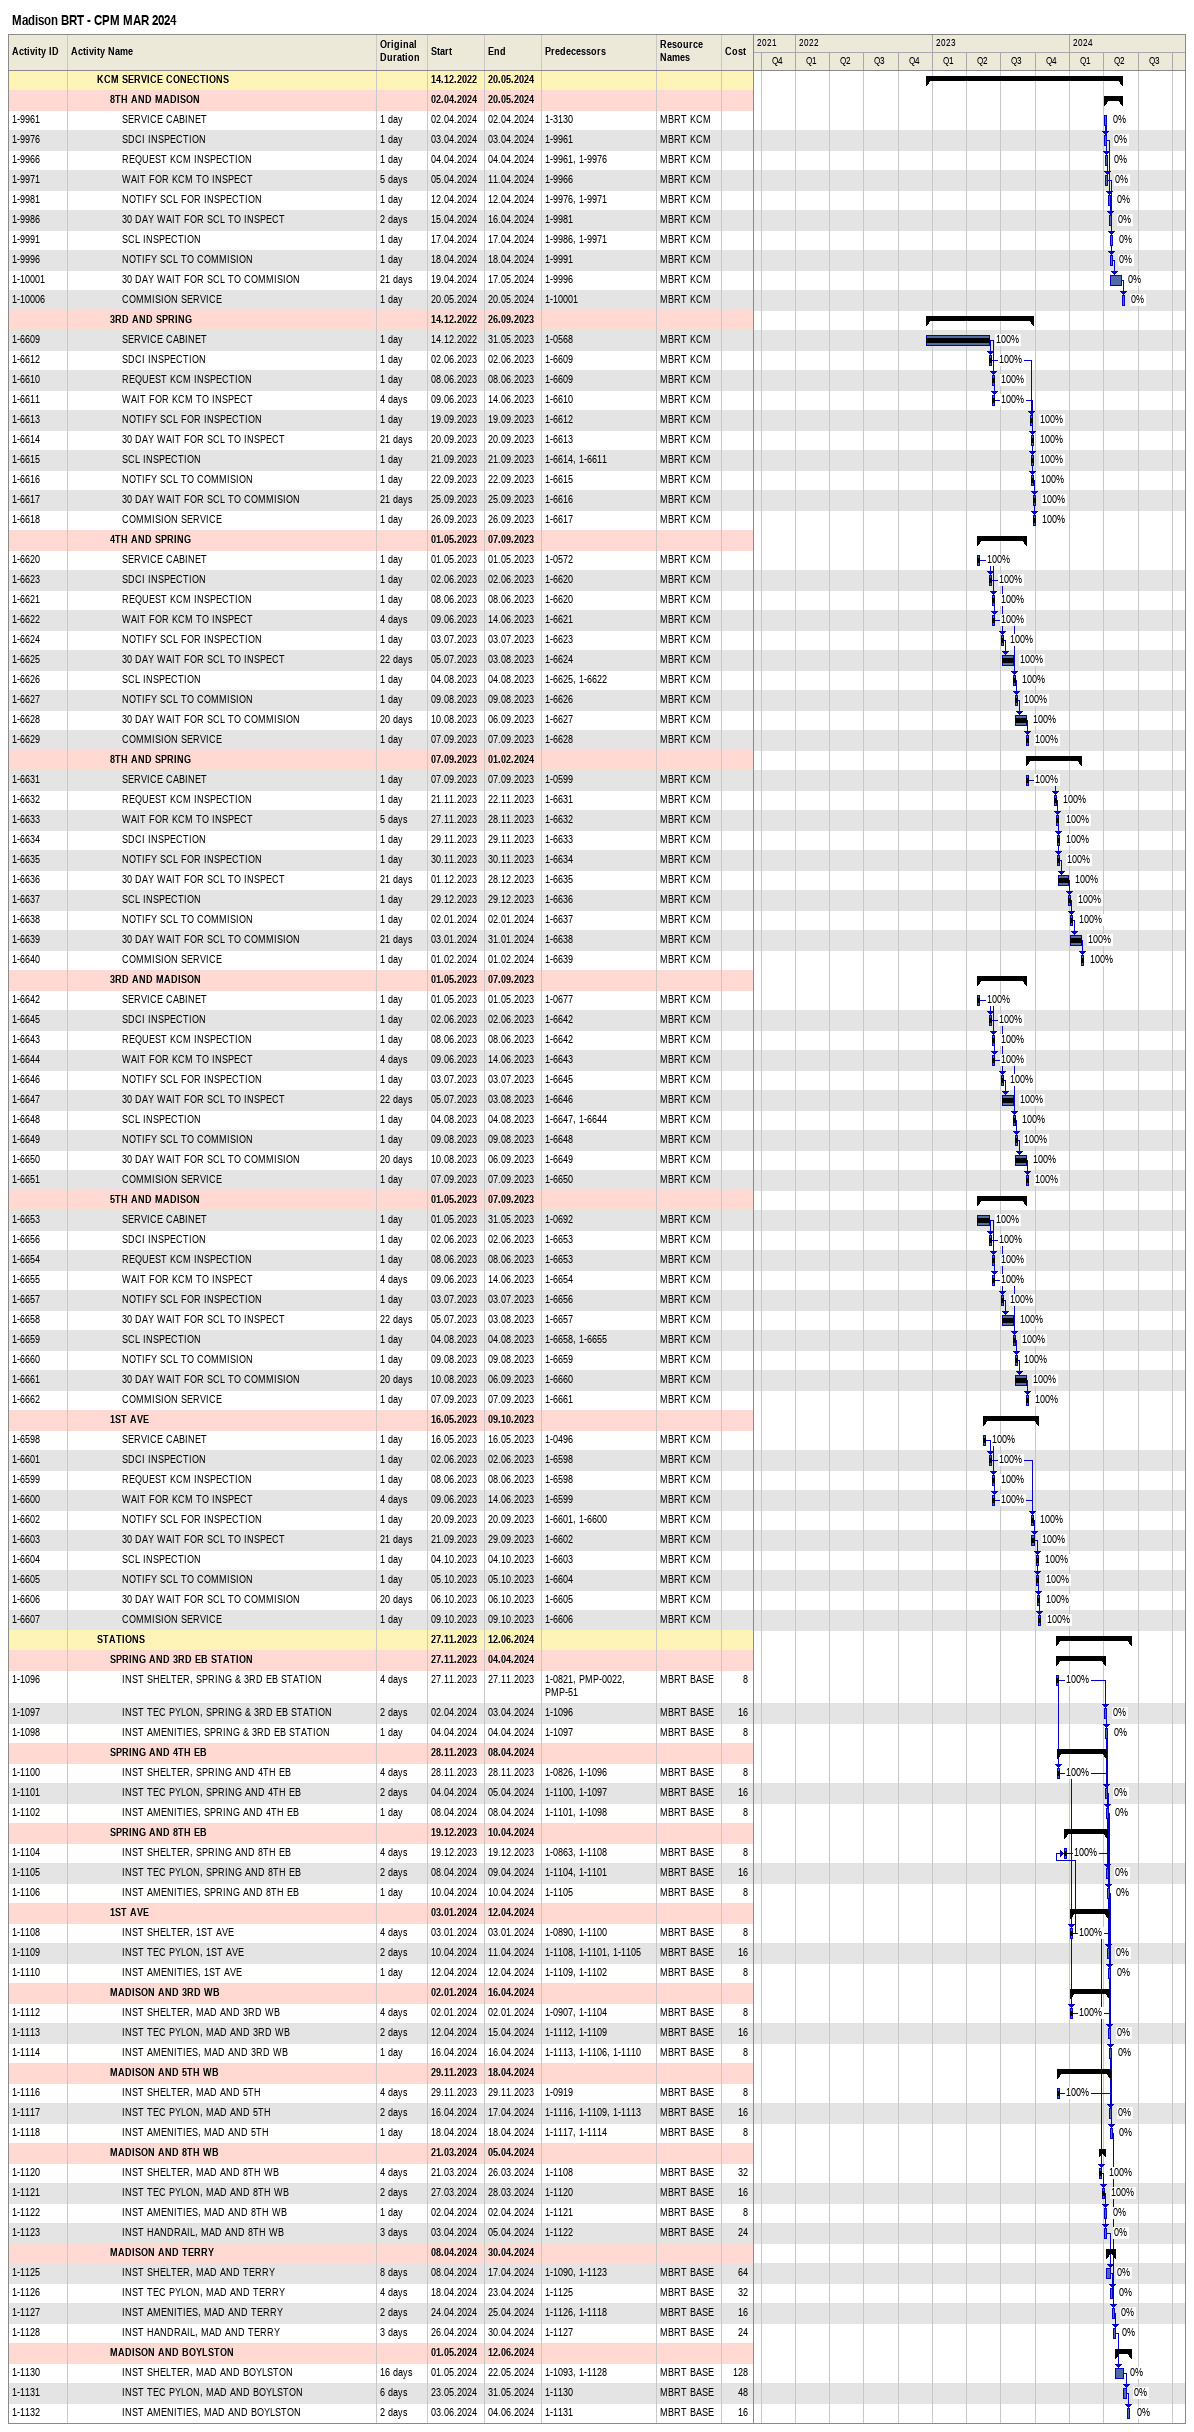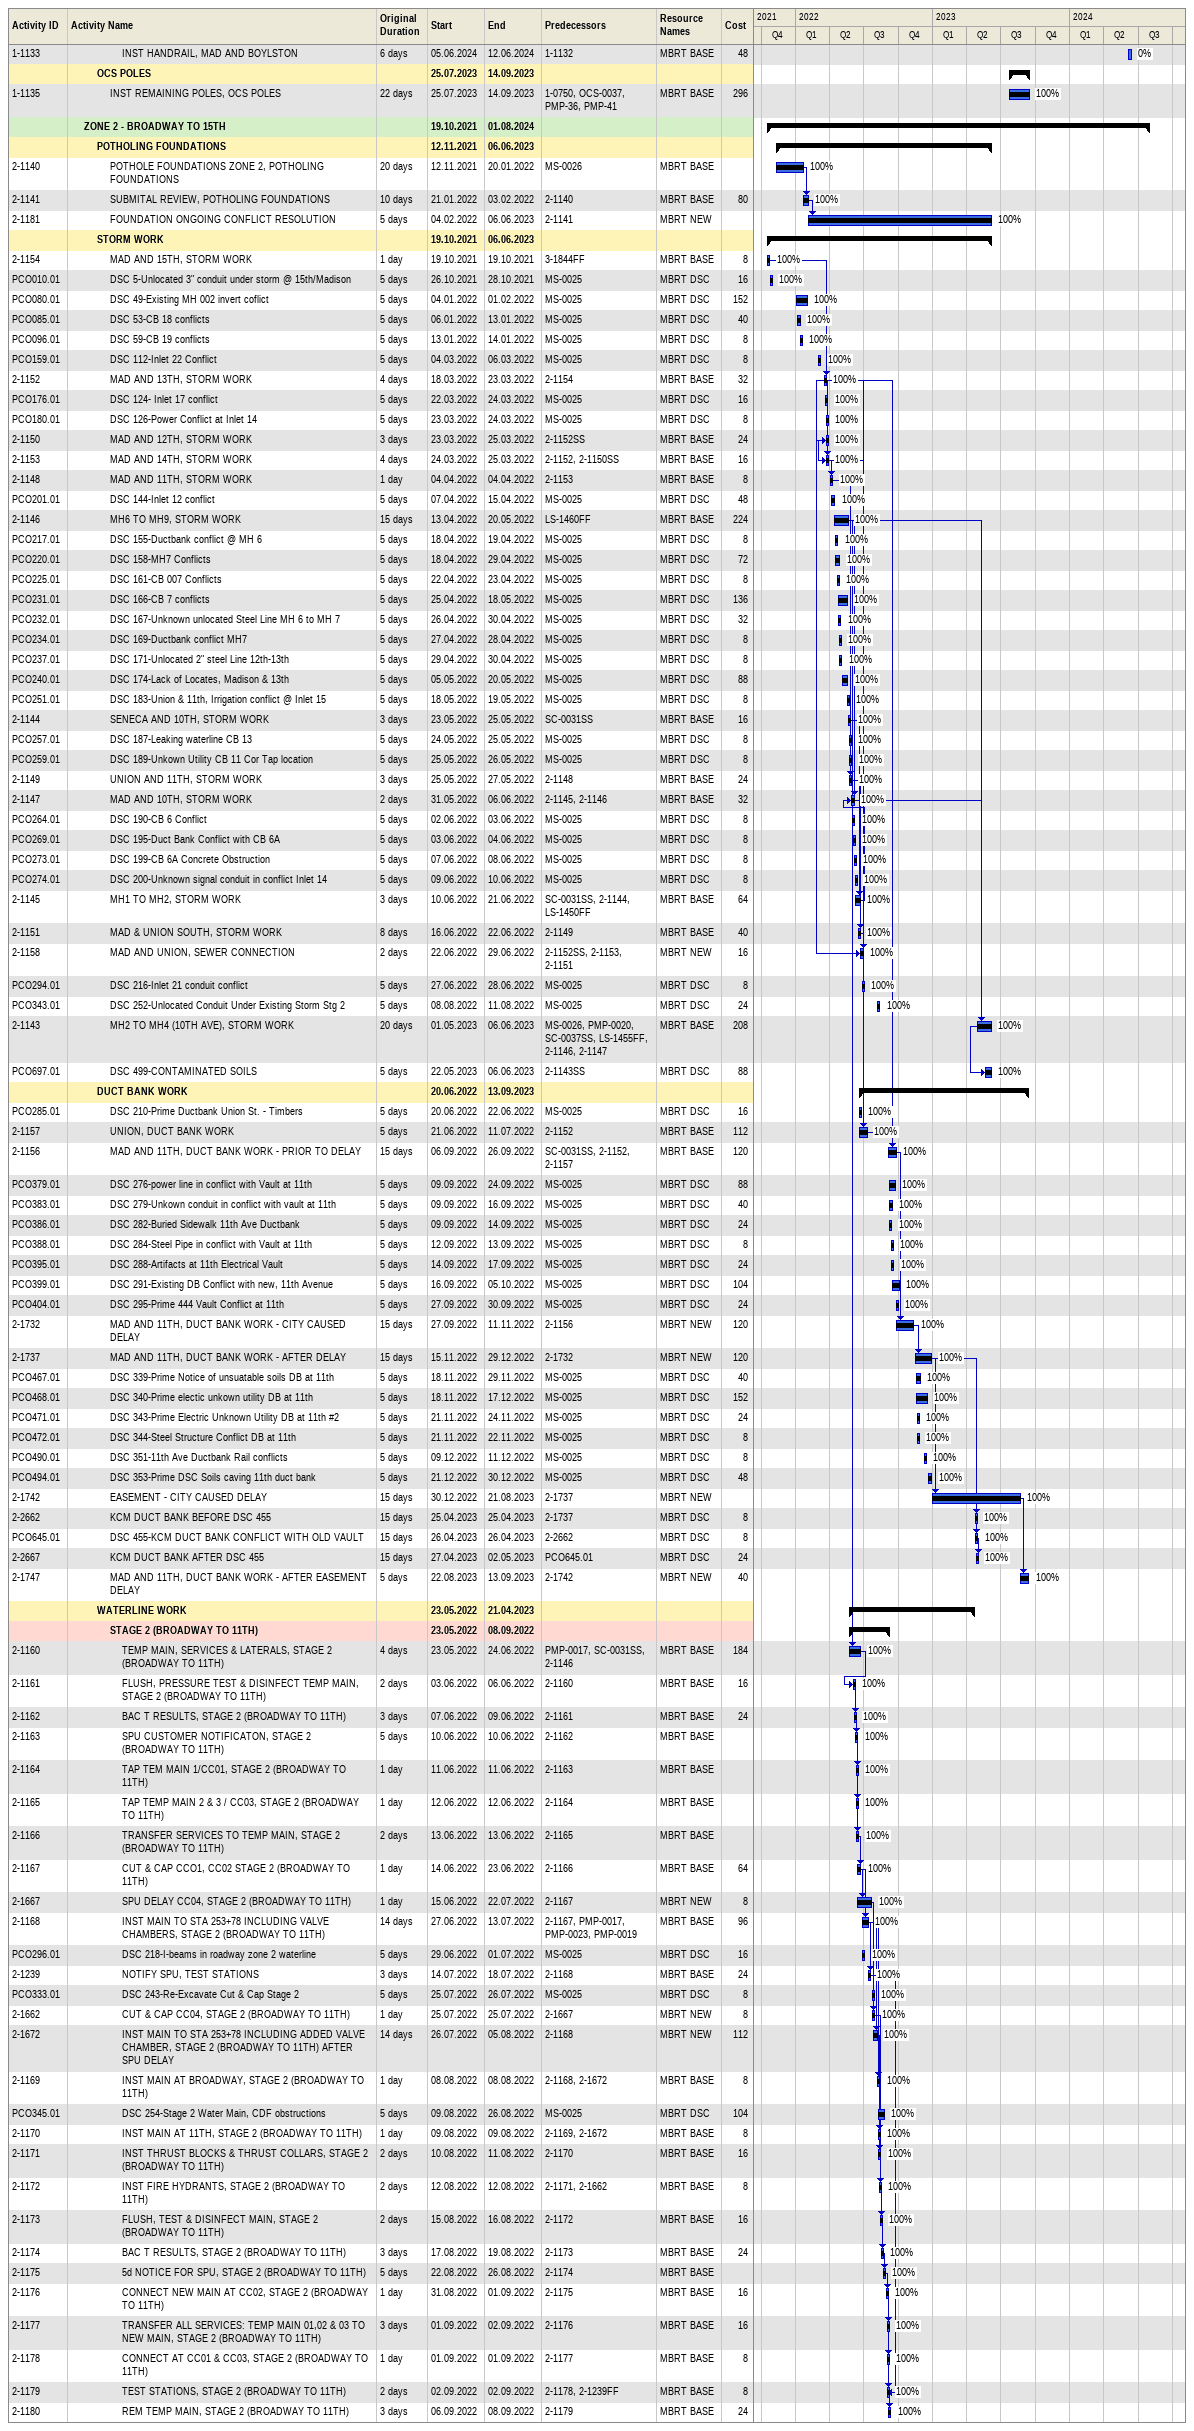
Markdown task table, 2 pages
Madison BRT - CPM MAR 2024

| ID | Level | Task | Original duration | Start | Finish | Predecessors | Resources | % complete | Cost |
|---|---|---|---|---|---|---|---|---|---|
|  | 3 | **KCM SERVICE CONECTIONS** |  | 2022-12-14 | 2024-05-20 |  |  |  |  |
|  | 4 | **8TH AND MADISON** |  | 2024-04-02 | 2024-05-20 |  |  |  |  |
| 1-9961 | 5 | SERVICE CABINET | 1d | 2024-04-02 | 2024-04-02 | 1-3130 | MBRT KCM | 0 |  |
| 1-9976 | 5 | SDCI INSPECTION | 1d | 2024-04-03 | 2024-04-03 | 1-9961 | MBRT KCM | 0 |  |
| 1-9966 | 5 | REQUEST KCM INSPECTION | 1d | 2024-04-04 | 2024-04-04 | 1-9961, 1-9976 | MBRT KCM | 0 |  |
| 1-9971 | 5 | WAIT FOR KCM TO INSPECT | 5d | 2024-04-05 | 2024-04-11 | 1-9966 | MBRT KCM | 0 |  |
| 1-9981 | 5 | NOTIFY SCL FOR INSPECTION | 1d | 2024-04-12 | 2024-04-12 | 1-9976, 1-9971 | MBRT KCM | 0 |  |
| 1-9986 | 5 | 30 DAY WAIT FOR SCL TO INSPECT | 2d | 2024-04-15 | 2024-04-16 | 1-9981 | MBRT KCM | 0 |  |
| 1-9991 | 5 | SCL INSPECTION | 1d | 2024-04-17 | 2024-04-17 | 1-9986, 1-9971 | MBRT KCM | 0 |  |
| 1-9996 | 5 | NOTIFY SCL TO COMMISION | 1d | 2024-04-18 | 2024-04-18 | 1-9991 | MBRT KCM | 0 |  |
| 1-10001 | 5 | 30 DAY WAIT FOR SCL TO COMMISION | 21d | 2024-04-19 | 2024-05-17 | 1-9996 | MBRT KCM | 0 |  |
| 1-10006 | 5 | COMMISION SERVICE | 1d | 2024-05-20 | 2024-05-20 | 1-10001 | MBRT KCM | 0 |  |
|  | 4 | **3RD AND SPRING** |  | 2022-12-14 | 2023-09-26 |  |  |  |  |
| 1-6609 | 5 | SERVICE CABINET | 1d | 2022-12-14 | 2023-05-31 | 1-0568 | MBRT KCM | 100 |  |
| 1-6612 | 5 | SDCI INSPECTION | 1d | 2023-06-02 | 2023-06-02 | 1-6609 | MBRT KCM | 100 |  |
| 1-6610 | 5 | REQUEST KCM INSPECTION | 1d | 2023-06-08 | 2023-06-08 | 1-6609 | MBRT KCM | 100 |  |
| 1-6611 | 5 | WAIT FOR KCM TO INSPECT | 4d | 2023-06-09 | 2023-06-14 | 1-6610 | MBRT KCM | 100 |  |
| 1-6613 | 5 | NOTIFY SCL FOR INSPECTION | 1d | 2023-09-19 | 2023-09-19 | 1-6612 | MBRT KCM | 100 |  |
| 1-6614 | 5 | 30 DAY WAIT FOR SCL TO INSPECT | 21d | 2023-09-20 | 2023-09-20 | 1-6613 | MBRT KCM | 100 |  |
| 1-6615 | 5 | SCL INSPECTION | 1d | 2023-09-21 | 2023-09-21 | 1-6614, 1-6611 | MBRT KCM | 100 |  |
| 1-6616 | 5 | NOTIFY SCL TO COMMISION | 1d | 2023-09-22 | 2023-09-22 | 1-6615 | MBRT KCM | 100 |  |
| 1-6617 | 5 | 30 DAY WAIT FOR SCL TO COMMISION | 21d | 2023-09-25 | 2023-09-25 | 1-6616 | MBRT KCM | 100 |  |
| 1-6618 | 5 | COMMISION SERVICE | 1d | 2023-09-26 | 2023-09-26 | 1-6617 | MBRT KCM | 100 |  |
|  | 4 | **4TH AND SPRING** |  | 2023-05-01 | 2023-09-07 |  |  |  |  |
| 1-6620 | 5 | SERVICE CABINET | 1d | 2023-05-01 | 2023-05-01 | 1-0572 | MBRT KCM | 100 |  |
| 1-6623 | 5 | SDCI INSPECTION | 1d | 2023-06-02 | 2023-06-02 | 1-6620 | MBRT KCM | 100 |  |
| 1-6621 | 5 | REQUEST KCM INSPECTION | 1d | 2023-06-08 | 2023-06-08 | 1-6620 | MBRT KCM | 100 |  |
| 1-6622 | 5 | WAIT FOR KCM TO INSPECT | 4d | 2023-06-09 | 2023-06-14 | 1-6621 | MBRT KCM | 100 |  |
| 1-6624 | 5 | NOTIFY SCL FOR INSPECTION | 1d | 2023-07-03 | 2023-07-03 | 1-6623 | MBRT KCM | 100 |  |
| 1-6625 | 5 | 30 DAY WAIT FOR SCL TO INSPECT | 22d | 2023-07-05 | 2023-08-03 | 1-6624 | MBRT KCM | 100 |  |
| 1-6626 | 5 | SCL INSPECTION | 1d | 2023-08-04 | 2023-08-04 | 1-6625, 1-6622 | MBRT KCM | 100 |  |
| 1-6627 | 5 | NOTIFY SCL TO COMMISION | 1d | 2023-08-09 | 2023-08-09 | 1-6626 | MBRT KCM | 100 |  |
| 1-6628 | 5 | 30 DAY WAIT FOR SCL TO COMMISION | 20d | 2023-08-10 | 2023-09-06 | 1-6627 | MBRT KCM | 100 |  |
| 1-6629 | 5 | COMMISION SERVICE | 1d | 2023-09-07 | 2023-09-07 | 1-6628 | MBRT KCM | 100 |  |
|  | 4 | **8TH AND SPRING** |  | 2023-09-07 | 2024-02-01 |  |  |  |  |
| 1-6631 | 5 | SERVICE CABINET | 1d | 2023-09-07 | 2023-09-07 | 1-0599 | MBRT KCM | 100 |  |
| 1-6632 | 5 | REQUEST KCM INSPECTION | 1d | 2023-11-21 | 2023-11-22 | 1-6631 | MBRT KCM | 100 |  |
| 1-6633 | 5 | WAIT FOR KCM TO INSPECT | 5d | 2023-11-27 | 2023-11-28 | 1-6632 | MBRT KCM | 100 |  |
| 1-6634 | 5 | SDCI INSPECTION | 1d | 2023-11-29 | 2023-11-29 | 1-6633 | MBRT KCM | 100 |  |
| 1-6635 | 5 | NOTIFY SCL FOR INSPECTION | 1d | 2023-11-30 | 2023-11-30 | 1-6634 | MBRT KCM | 100 |  |
| 1-6636 | 5 | 30 DAY WAIT FOR SCL TO INSPECT | 21d | 2023-12-01 | 2023-12-28 | 1-6635 | MBRT KCM | 100 |  |
| 1-6637 | 5 | SCL INSPECTION | 1d | 2023-12-29 | 2023-12-29 | 1-6636 | MBRT KCM | 100 |  |
| 1-6638 | 5 | NOTIFY SCL TO COMMISION | 1d | 2024-01-02 | 2024-01-02 | 1-6637 | MBRT KCM | 100 |  |
| 1-6639 | 5 | 30 DAY WAIT FOR SCL TO COMMISION | 21d | 2024-01-03 | 2024-01-31 | 1-6638 | MBRT KCM | 100 |  |
| 1-6640 | 5 | COMMISION SERVICE | 1d | 2024-02-01 | 2024-02-01 | 1-6639 | MBRT KCM | 100 |  |
|  | 4 | **3RD AND MADISON** |  | 2023-05-01 | 2023-09-07 |  |  |  |  |
| 1-6642 | 5 | SERVICE CABINET | 1d | 2023-05-01 | 2023-05-01 | 1-0677 | MBRT KCM | 100 |  |
| 1-6645 | 5 | SDCI INSPECTION | 1d | 2023-06-02 | 2023-06-02 | 1-6642 | MBRT KCM | 100 |  |
| 1-6643 | 5 | REQUEST KCM INSPECTION | 1d | 2023-06-08 | 2023-06-08 | 1-6642 | MBRT KCM | 100 |  |
| 1-6644 | 5 | WAIT FOR KCM TO INSPECT | 4d | 2023-06-09 | 2023-06-14 | 1-6643 | MBRT KCM | 100 |  |
| 1-6646 | 5 | NOTIFY SCL FOR INSPECTION | 1d | 2023-07-03 | 2023-07-03 | 1-6645 | MBRT KCM | 100 |  |
| 1-6647 | 5 | 30 DAY WAIT FOR SCL TO INSPECT | 22d | 2023-07-05 | 2023-08-03 | 1-6646 | MBRT KCM | 100 |  |
| 1-6648 | 5 | SCL INSPECTION | 1d | 2023-08-04 | 2023-08-04 | 1-6647, 1-6644 | MBRT KCM | 100 |  |
| 1-6649 | 5 | NOTIFY SCL TO COMMISION | 1d | 2023-08-09 | 2023-08-09 | 1-6648 | MBRT KCM | 100 |  |
| 1-6650 | 5 | 30 DAY WAIT FOR SCL TO COMMISION | 20d | 2023-08-10 | 2023-09-06 | 1-6649 | MBRT KCM | 100 |  |
| 1-6651 | 5 | COMMISION SERVICE | 1d | 2023-09-07 | 2023-09-07 | 1-6650 | MBRT KCM | 100 |  |
|  | 4 | **5TH AND MADISON** |  | 2023-05-01 | 2023-09-07 |  |  |  |  |
| 1-6653 | 5 | SERVICE CABINET | 1d | 2023-05-01 | 2023-05-31 | 1-0692 | MBRT KCM | 100 |  |
| 1-6656 | 5 | SDCI INSPECTION | 1d | 2023-06-02 | 2023-06-02 | 1-6653 | MBRT KCM | 100 |  |
| 1-6654 | 5 | REQUEST KCM INSPECTION | 1d | 2023-06-08 | 2023-06-08 | 1-6653 | MBRT KCM | 100 |  |
| 1-6655 | 5 | WAIT FOR KCM TO INSPECT | 4d | 2023-06-09 | 2023-06-14 | 1-6654 | MBRT KCM | 100 |  |
| 1-6657 | 5 | NOTIFY SCL FOR INSPECTION | 1d | 2023-07-03 | 2023-07-03 | 1-6656 | MBRT KCM | 100 |  |
| 1-6658 | 5 | 30 DAY WAIT FOR SCL TO INSPECT | 22d | 2023-07-05 | 2023-08-03 | 1-6657 | MBRT KCM | 100 |  |
| 1-6659 | 5 | SCL INSPECTION | 1d | 2023-08-04 | 2023-08-04 | 1-6658, 1-6655 | MBRT KCM | 100 |  |
| 1-6660 | 5 | NOTIFY SCL TO COMMISION | 1d | 2023-08-09 | 2023-08-09 | 1-6659 | MBRT KCM | 100 |  |
| 1-6661 | 5 | 30 DAY WAIT FOR SCL TO COMMISION | 20d | 2023-08-10 | 2023-09-06 | 1-6660 | MBRT KCM | 100 |  |
| 1-6662 | 5 | COMMISION SERVICE | 1d | 2023-09-07 | 2023-09-07 | 1-6661 | MBRT KCM | 100 |  |
|  | 4 | **1ST AVE** |  | 2023-05-16 | 2023-10-09 |  |  |  |  |
| 1-6598 | 5 | SERVICE CABINET | 1d | 2023-05-16 | 2023-05-16 | 1-0496 | MBRT KCM | 100 |  |
| 1-6601 | 5 | SDCI INSPECTION | 1d | 2023-06-02 | 2023-06-02 | 1-6598 | MBRT KCM | 100 |  |
| 1-6599 | 5 | REQUEST KCM INSPECTION | 1d | 2023-06-08 | 2023-06-08 | 1-6598 | MBRT KCM | 100 |  |
| 1-6600 | 5 | WAIT FOR KCM TO INSPECT | 4d | 2023-06-09 | 2023-06-14 | 1-6599 | MBRT KCM | 100 |  |
| 1-6602 | 5 | NOTIFY SCL FOR INSPECTION | 1d | 2023-09-20 | 2023-09-20 | 1-6601, 1-6600 | MBRT KCM | 100 |  |
| 1-6603 | 5 | 30 DAY WAIT FOR SCL TO INSPECT | 21d | 2023-09-21 | 2023-09-29 | 1-6602 | MBRT KCM | 100 |  |
| 1-6604 | 5 | SCL INSPECTION | 1d | 2023-10-04 | 2023-10-04 | 1-6603 | MBRT KCM | 100 |  |
| 1-6605 | 5 | NOTIFY SCL TO COMMISION | 1d | 2023-10-05 | 2023-10-05 | 1-6604 | MBRT KCM | 100 |  |
| 1-6606 | 5 | 30 DAY WAIT FOR SCL TO COMMISION | 20d | 2023-10-06 | 2023-10-06 | 1-6605 | MBRT KCM | 100 |  |
| 1-6607 | 5 | COMMISION SERVICE | 1d | 2023-10-09 | 2023-10-09 | 1-6606 | MBRT KCM | 100 |  |
|  | 3 | **STATIONS** |  | 2023-11-27 | 2024-06-12 |  |  |  |  |
|  | 4 | **SPRING AND 3RD EB STATION** |  | 2023-11-27 | 2024-04-04 |  |  |  |  |
| 1-1096 | 5 | INST SHELTER, SPRING & 3RD EB STATION | 4d | 2023-11-27 | 2023-11-27 | 1-0821, PMP-0022, PMP-51 | MBRT BASE | 100 | 8 |
| 1-1097 | 5 | INST TEC PYLON, SPRING & 3RD EB STATION | 2d | 2024-04-02 | 2024-04-03 | 1-1096 | MBRT BASE | 0 | 16 |
| 1-1098 | 5 | INST AMENITIES, SPRING & 3RD EB STATION | 1d | 2024-04-04 | 2024-04-04 | 1-1097 | MBRT BASE | 0 | 8 |
|  | 4 | **SPRING AND 4TH EB** |  | 2023-11-28 | 2024-04-08 |  |  |  |  |
| 1-1100 | 5 | INST SHELTER, SPRING AND 4TH EB | 4d | 2023-11-28 | 2023-11-28 | 1-0826, 1-1096 | MBRT BASE | 100 | 8 |
| 1-1101 | 5 | INST TEC PYLON, SPRING AND 4TH EB | 2d | 2024-04-04 | 2024-04-05 | 1-1100, 1-1097 | MBRT BASE | 0 | 16 |
| 1-1102 | 5 | INST AMENITIES, SPRING AND 4TH EB | 1d | 2024-04-08 | 2024-04-08 | 1-1101, 1-1098 | MBRT BASE | 0 | 8 |
|  | 4 | **SPRING AND 8TH EB** |  | 2023-12-19 | 2024-04-10 |  |  |  |  |
| 1-1104 | 5 | INST SHELTER, SPRING AND 8TH EB | 4d | 2023-12-19 | 2023-12-19 | 1-0863, 1-1108 | MBRT BASE | 100 | 8 |
| 1-1105 | 5 | INST TEC PYLON, SPRING AND 8TH EB | 2d | 2024-04-08 | 2024-04-09 | 1-1104, 1-1101 | MBRT BASE | 0 | 16 |
| 1-1106 | 5 | INST AMENITIES, SPRING AND 8TH EB | 1d | 2024-04-10 | 2024-04-10 | 1-1105 | MBRT BASE | 0 | 8 |
|  | 4 | **1ST AVE** |  | 2024-01-03 | 2024-04-12 |  |  |  |  |
| 1-1108 | 5 | INST SHELTER, 1ST AVE | 4d | 2024-01-03 | 2024-01-03 | 1-0890, 1-1100 | MBRT BASE | 100 | 8 |
| 1-1109 | 5 | INST TEC PYLON, 1ST AVE | 2d | 2024-04-10 | 2024-04-11 | 1-1108, 1-1101, 1-1105 | MBRT BASE | 0 | 16 |
| 1-1110 | 5 | INST AMENITIES, 1ST AVE | 1d | 2024-04-12 | 2024-04-12 | 1-1109, 1-1102 | MBRT BASE | 0 | 8 |
|  | 4 | **MADISON AND 3RD WB** |  | 2024-01-02 | 2024-04-16 |  |  |  |  |
| 1-1112 | 5 | INST SHELTER, MAD AND 3RD WB | 4d | 2024-01-02 | 2024-01-02 | 1-0907, 1-1104 | MBRT BASE | 100 | 8 |
| 1-1113 | 5 | INST TEC PYLON, MAD AND 3RD WB | 2d | 2024-04-12 | 2024-04-15 | 1-1112, 1-1109 | MBRT BASE | 0 | 16 |
| 1-1114 | 5 | INST AMENITIES, MAD AND 3RD WB | 1d | 2024-04-16 | 2024-04-16 | 1-1113, 1-1106, 1-1110 | MBRT BASE | 0 | 8 |
|  | 4 | **MADISON AND 5TH WB** |  | 2023-11-29 | 2024-04-18 |  |  |  |  |
| 1-1116 | 5 | INST SHELTER, MAD AND 5TH | 4d | 2023-11-29 | 2023-11-29 | 1-0919 | MBRT BASE | 100 | 8 |
| 1-1117 | 5 | INST TEC PYLON, MAD AND 5TH | 2d | 2024-04-16 | 2024-04-17 | 1-1116, 1-1109, 1-1113 | MBRT BASE | 0 | 16 |
| 1-1118 | 5 | INST AMENITIES, MAD AND 5TH | 1d | 2024-04-18 | 2024-04-18 | 1-1117, 1-1114 | MBRT BASE | 0 | 8 |
|  | 4 | **MADISON AND 8TH WB** |  | 2024-03-21 | 2024-04-05 |  |  |  |  |
| 1-1120 | 5 | INST SHELTER, MAD AND 8TH WB | 4d | 2024-03-21 | 2024-03-26 | 1-1108 | MBRT BASE | 100 | 32 |
| 1-1121 | 5 | INST TEC PYLON, MAD AND 8TH WB | 2d | 2024-03-27 | 2024-03-28 | 1-1120 | MBRT BASE | 100 | 16 |
| 1-1122 | 5 | INST AMENITIES, MAD AND 8TH WB | 1d | 2024-04-02 | 2024-04-02 | 1-1121 | MBRT BASE | 0 | 8 |
| 1-1123 | 5 | INST HANDRAIL, MAD AND 8TH WB | 3d | 2024-04-03 | 2024-04-05 | 1-1122 | MBRT BASE | 0 | 24 |
|  | 4 | **MADISON AND TERRY** |  | 2024-04-08 | 2024-04-30 |  |  |  |  |
| 1-1125 | 5 | INST SHELTER, MAD AND TERRY | 8d | 2024-04-08 | 2024-04-17 | 1-1090, 1-1123 | MBRT BASE | 0 | 64 |
| 1-1126 | 5 | INST TEC PYLON, MAD AND TERRY | 4d | 2024-04-18 | 2024-04-23 | 1-1125 | MBRT BASE | 0 | 32 |
| 1-1127 | 5 | INST AMENITIES, MAD AND TERRY | 2d | 2024-04-24 | 2024-04-25 | 1-1126, 1-1118 | MBRT BASE | 0 | 16 |
| 1-1128 | 5 | INST HANDRAIL, MAD AND TERRY | 3d | 2024-04-26 | 2024-04-30 | 1-1127 | MBRT BASE | 0 | 24 |
|  | 4 | **MADISON AND BOYLSTON** |  | 2024-05-01 | 2024-06-12 |  |  |  |  |
| 1-1130 | 5 | INST SHELTER, MAD AND BOYLSTON | 16d | 2024-05-01 | 2024-05-22 | 1-1093, 1-1128 | MBRT BASE | 0 | 128 |
| 1-1131 | 5 | INST TEC PYLON, MAD AND BOYLSTON | 6d | 2024-05-23 | 2024-05-31 | 1-1130 | MBRT BASE | 0 | 48 |
| 1-1132 | 5 | INST AMENITIES, MAD AND BOYLSTON | 2d | 2024-06-03 | 2024-06-04 | 1-1131 | MBRT BASE | 0 | 16 |
| 1-1133 | 5 | INST HANDRAIL, MAD AND BOYLSTON | 6d | 2024-06-05 | 2024-06-12 | 1-1132 | MBRT BASE | 0 | 48 |
|  | 3 | **OCS POLES** |  | 2023-07-25 | 2023-09-14 |  |  |  |  |
| 1-1135 | 4 | INST REMAINING POLES, OCS POLES | 22d | 2023-07-25 | 2023-09-14 | 1-0750, OCS-0037, PMP-36, PMP-41 | MBRT BASE | 100 | 296 |
|  | 2 | **ZONE 2 - BROADWAY TO 15TH** |  | 2021-10-19 | 2024-08-01 |  |  |  |  |
|  | 3 | **POTHOLING FOUNDATIONS** |  | 2021-11-12 | 2023-06-06 |  |  |  |  |
| 2-1140 | 4 | POTHOLE FOUNDATIONS ZONE 2, POTHOLING FOUNDATIONS | 20d | 2021-11-12 | 2022-01-20 | MS-0026 | MBRT BASE | 100 |  |
| 2-1141 | 4 | SUBMITAL REVIEW, POTHOLING FOUNDATIONS | 10d | 2022-01-21 | 2022-02-03 | 2-1140 | MBRT BASE | 100 | 80 |
| 2-1181 | 4 | FOUNDATION ONGOING CONFLICT RESOLUTION | 5d | 2022-02-04 | 2023-06-06 | 2-1141 | MBRT NEW | 100 |  |
|  | 3 | **STORM WORK** |  | 2021-10-19 | 2023-06-06 |  |  |  |  |
| 2-1154 | 4 | MAD AND 15TH, STORM WORK | 1d | 2021-10-19 | 2021-10-19 | 3-1844FF | MBRT BASE | 100 | 8 |
| PCO010.01 | 4 | DSC 5-Unlocated 3" conduit under storm @ 15th/Madison | 5d | 2021-10-26 | 2021-10-28 | MS-0025 | MBRT DSC | 100 | 16 |
| PCO080.01 | 4 | DSC 49-Existing MH 002 invert coflict | 5d | 2022-01-04 | 2022-02-01 | MS-0025 | MBRT DSC | 100 | 152 |
| PCO085.01 | 4 | DSC 53-CB 18 conflicts | 5d | 2022-01-06 | 2022-01-13 | MS-0025 | MBRT DSC | 100 | 40 |
| PCO096.01 | 4 | DSC 59-CB 19 conflicts | 5d | 2022-01-13 | 2022-01-14 | MS-0025 | MBRT DSC | 100 | 8 |
| PCO159.01 | 4 | DSC 112-Inlet 22 Conflict | 5d | 2022-03-04 | 2022-03-06 | MS-0025 | MBRT DSC | 100 | 8 |
| 2-1152 | 4 | MAD AND 13TH, STORM WORK | 4d | 2022-03-18 | 2022-03-23 | 2-1154 | MBRT BASE | 100 | 32 |
| PCO176.01 | 4 | DSC 124- Inlet 17 conflict | 5d | 2022-03-22 | 2022-03-24 | MS-0025 | MBRT DSC | 100 | 16 |
| PCO180.01 | 4 | DSC 126-Power Conflict at Inlet 14 | 5d | 2022-03-23 | 2022-03-24 | MS-0025 | MBRT DSC | 100 | 8 |
| 2-1150 | 4 | MAD AND 12TH, STORM WORK | 3d | 2022-03-23 | 2022-03-25 | 2-1152SS | MBRT BASE | 100 | 24 |
| 2-1153 | 4 | MAD AND 14TH, STORM WORK | 4d | 2022-03-24 | 2022-03-25 | 2-1152, 2-1150SS | MBRT BASE | 100 | 16 |
| 2-1148 | 4 | MAD AND 11TH, STORM WORK | 1d | 2022-04-04 | 2022-04-04 | 2-1153 | MBRT BASE | 100 | 8 |
| PCO201.01 | 4 | DSC 144-Inlet 12 conflict | 5d | 2022-04-07 | 2022-04-15 | MS-0025 | MBRT DSC | 100 | 48 |
| 2-1146 | 4 | MH6 TO MH9, STORM WORK | 15d | 2022-04-13 | 2022-05-20 | LS-1460FF | MBRT BASE | 100 | 224 |
| PCO217.01 | 4 | DSC 155-Ductbank conflict @ MH 6 | 5d | 2022-04-18 | 2022-04-19 | MS-0025 | MBRT DSC | 100 | 8 |
| PCO220.01 | 4 | DSC 158-MH7 Conflicts | 5d | 2022-04-18 | 2022-04-29 | MS-0025 | MBRT DSC | 100 | 72 |
| PCO225.01 | 4 | DSC 161-CB 007 Conflicts | 5d | 2022-04-22 | 2022-04-23 | MS-0025 | MBRT DSC | 100 | 8 |
| PCO231.01 | 4 | DSC 166-CB 7 conflicts | 5d | 2022-04-25 | 2022-05-18 | MS-0025 | MBRT DSC | 100 | 136 |
| PCO232.01 | 4 | DSC 167-Unknown unlocated Steel Line MH 6 to MH 7 | 5d | 2022-04-26 | 2022-04-30 | MS-0025 | MBRT DSC | 100 | 32 |
| PCO234.01 | 4 | DSC 169-Ductbank conflict MH7 | 5d | 2022-04-27 | 2022-04-28 | MS-0025 | MBRT DSC | 100 | 8 |
| PCO237.01 | 4 | DSC 171-Unlocated 2" steel Line 12th-13th | 5d | 2022-04-29 | 2022-04-30 | MS-0025 | MBRT DSC | 100 | 8 |
| PCO240.01 | 4 | DSC 174-Lack of Locates, Madison & 13th | 5d | 2022-05-05 | 2022-05-20 | MS-0025 | MBRT DSC | 100 | 88 |
| PCO251.01 | 4 | DSC 183-Union & 11th, Irrigation conflict @ Inlet 15 | 5d | 2022-05-18 | 2022-05-19 | MS-0025 | MBRT DSC | 100 | 8 |
| 2-1144 | 4 | SENECA AND 10TH, STORM WORK | 3d | 2022-05-23 | 2022-05-25 | SC-0031SS | MBRT BASE | 100 | 16 |
| PCO257.01 | 4 | DSC 187-Leaking waterline CB 13 | 5d | 2022-05-24 | 2022-05-25 | MS-0025 | MBRT DSC | 100 | 8 |
| PCO259.01 | 4 | DSC 189-Unkown Utility CB 11 Cor Tap location | 5d | 2022-05-25 | 2022-05-26 | MS-0025 | MBRT DSC | 100 | 8 |
| 2-1149 | 4 | UNION AND 11TH, STORM WORK | 3d | 2022-05-25 | 2022-05-27 | 2-1148 | MBRT BASE | 100 | 24 |
| 2-1147 | 4 | MAD AND 10TH, STORM WORK | 2d | 2022-05-31 | 2022-06-06 | 2-1145, 2-1146 | MBRT BASE | 100 | 32 |
| PCO264.01 | 4 | DSC 190-CB 6 Conflict | 5d | 2022-06-02 | 2022-06-03 | MS-0025 | MBRT DSC | 100 | 8 |
| PCO269.01 | 4 | DSC 195-Duct Bank Conflict with CB 6A | 5d | 2022-06-03 | 2022-06-04 | MS-0025 | MBRT DSC | 100 | 8 |
| PCO273.01 | 4 | DSC 199-CB 6A Concrete Obstruction | 5d | 2022-06-07 | 2022-06-08 | MS-0025 | MBRT DSC | 100 | 8 |
| PCO274.01 | 4 | DSC 200-Unknown signal conduit in conflict Inlet 14 | 5d | 2022-06-09 | 2022-06-10 | MS-0025 | MBRT DSC | 100 | 8 |
| 2-1145 | 4 | MH1 TO MH2, STORM WORK | 3d | 2022-06-10 | 2022-06-21 | SC-0031SS, 2-1144, LS-1450FF | MBRT BASE | 100 | 64 |
| 2-1151 | 4 | MAD & UNION SOUTH, STORM WORK | 8d | 2022-06-16 | 2022-06-22 | 2-1149 | MBRT BASE | 100 | 40 |
| 2-1158 | 4 | MAD AND UNION, SEWER CONNECTION | 2d | 2022-06-22 | 2022-06-29 | 2-1152SS, 2-1153, 2-1151 | MBRT NEW | 100 | 16 |
| PCO294.01 | 4 | DSC 216-Inlet 21 conduit conflict | 5d | 2022-06-27 | 2022-06-28 | MS-0025 | MBRT DSC | 100 | 8 |
| PCO343.01 | 4 | DSC 252-Unlocated Conduit Under Existing Storm Stg 2 | 5d | 2022-08-08 | 2022-08-11 | MS-0025 | MBRT DSC | 100 | 24 |
| 2-1143 | 4 | MH2 TO MH4 (10TH AVE), STORM WORK | 20d | 2023-05-01 | 2023-06-06 | MS-0026, PMP-0020, SC-0037SS, LS-1455FF, 2-1146, 2-1147 | MBRT BASE | 100 | 208 |
| PCO697.01 | 4 | DSC 499-CONTAMINATED SOILS | 5d | 2023-05-22 | 2023-06-06 | 2-1143SS | MBRT DSC | 100 | 88 |
|  | 3 | **DUCT BANK WORK** |  | 2022-06-20 | 2023-09-13 |  |  |  |  |
| PCO285.01 | 4 | DSC 210-Prime Ductbank Union St. - Timbers | 5d | 2022-06-20 | 2022-06-22 | MS-0025 | MBRT DSC | 100 | 16 |
| 2-1157 | 4 | UNION, DUCT BANK WORK | 5d | 2022-06-21 | 2022-07-11 | 2-1152 | MBRT BASE | 100 | 112 |
| 2-1156 | 4 | MAD AND 11TH, DUCT BANK WORK - PRIOR TO DELAY | 15d | 2022-09-06 | 2022-09-26 | SC-0031SS, 2-1152, 2-1157 | MBRT BASE | 100 | 120 |
| PCO379.01 | 4 | DSC 276-power line in conflict with Vault at 11th | 5d | 2022-09-09 | 2022-09-24 | MS-0025 | MBRT DSC | 100 | 88 |
| PCO383.01 | 4 | DSC 279-Unkown conduit in conflict with vault at 11th | 5d | 2022-09-09 | 2022-09-16 | MS-0025 | MBRT DSC | 100 | 40 |
| PCO386.01 | 4 | DSC 282-Buried Sidewalk 11th Ave Ductbank | 5d | 2022-09-09 | 2022-09-14 | MS-0025 | MBRT DSC | 100 | 24 |
| PCO388.01 | 4 | DSC 284-Steel Pipe in conflict with Vault at 11th | 5d | 2022-09-12 | 2022-09-13 | MS-0025 | MBRT DSC | 100 | 8 |
| PCO395.01 | 4 | DSC 288-Artifacts at 11th Electrical Vault | 5d | 2022-09-14 | 2022-09-17 | MS-0025 | MBRT DSC | 100 | 24 |
| PCO399.01 | 4 | DSC 291-Existing DB Conflict with new, 11th Avenue | 5d | 2022-09-16 | 2022-10-05 | MS-0025 | MBRT DSC | 100 | 104 |
| PCO404.01 | 4 | DSC 295-Prime 444 Vault Conflict at 11th | 5d | 2022-09-27 | 2022-09-30 | MS-0025 | MBRT DSC | 100 | 24 |
| 2-1732 | 4 | MAD AND 11TH, DUCT BANK WORK - CITY CAUSED DELAY | 15d | 2022-09-27 | 2022-11-11 | 2-1156 | MBRT NEW | 100 | 120 |
| 2-1737 | 4 | MAD AND 11TH, DUCT BANK WORK - AFTER DELAY | 15d | 2022-11-15 | 2022-12-29 | 2-1732 | MBRT NEW | 100 | 120 |
| PCO467.01 | 4 | DSC 339-Prime Notice of unsuatable soils DB at 11th | 5d | 2022-11-18 | 2022-11-29 | MS-0025 | MBRT DSC | 100 | 40 |
| PCO468.01 | 4 | DSC 340-Prime electic unkown utility DB at 11th | 5d | 2022-11-18 | 2022-12-17 | MS-0025 | MBRT DSC | 100 | 152 |
| PCO471.01 | 4 | DSC 343-Prime Electric Unknown Utility DB at 11th #2 | 5d | 2022-11-21 | 2022-11-24 | MS-0025 | MBRT DSC | 100 | 24 |
| PCO472.01 | 4 | DSC 344-Steel Structure Conflict DB at 11th | 5d | 2022-11-21 | 2022-11-22 | MS-0025 | MBRT DSC | 100 | 8 |
| PCO490.01 | 4 | DSC 351-11th Ave Ductbank Rail conflicts | 5d | 2022-12-09 | 2022-12-11 | MS-0025 | MBRT DSC | 100 | 8 |
| PCO494.01 | 4 | DSC 353-Prime DSC Soils caving 11th duct bank | 5d | 2022-12-21 | 2022-12-30 | MS-0025 | MBRT DSC | 100 | 48 |
| 2-1742 | 4 | EASEMENT - CITY CAUSED DELAY | 15d | 2022-12-30 | 2023-08-21 | 2-1737 | MBRT NEW | 100 |  |
| 2-2662 | 4 | KCM DUCT BANK BEFORE DSC 455 | 15d | 2023-04-25 | 2023-04-25 | 2-1737 | MBRT DSC | 100 | 8 |
| PCO645.01 | 4 | DSC 455-KCM DUCT BANK CONFLICT WITH OLD VAULT | 15d | 2023-04-26 | 2023-04-26 | 2-2662 | MBRT DSC | 100 | 8 |
| 2-2667 | 4 | KCM DUCT BANK AFTER DSC 455 | 15d | 2023-04-27 | 2023-05-02 | PCO645.01 | MBRT DSC | 100 | 24 |
| 2-1747 | 4 | MAD AND 11TH, DUCT BANK WORK - AFTER EASEMENT DELAY | 5d | 2023-08-22 | 2023-09-13 | 2-1742 | MBRT NEW | 100 | 40 |
|  | 3 | **WATERLINE WORK** |  | 2022-05-23 | 2023-04-21 |  |  |  |  |
|  | 4 | **STAGE 2 (BROADWAY TO 11TH)** |  | 2022-05-23 | 2022-09-08 |  |  |  |  |
| 2-1160 | 5 | TEMP MAIN, SERVICES & LATERALS, STAGE 2 (BROADWAY TO 11TH) | 4d | 2022-05-23 | 2022-06-24 | PMP-0017, SC-0031SS, 2-1146 | MBRT BASE | 100 | 184 |
| 2-1161 | 5 | FLUSH, PRESSURE TEST & DISINFECT TEMP MAIN, STAGE 2 (BROADWAY TO 11TH) | 2d | 2022-06-03 | 2022-06-06 | 2-1160 | MBRT BASE | 100 | 16 |
| 2-1162 | 5 | BAC T RESULTS, STAGE 2 (BROADWAY TO 11TH) | 3d | 2022-06-07 | 2022-06-09 | 2-1161 | MBRT BASE | 100 | 24 |
| 2-1163 | 5 | SPU CUSTOMER NOTIFICATON, STAGE 2 (BROADWAY TO 11TH) | 5d | 2022-06-10 | 2022-06-10 | 2-1162 | MBRT BASE | 100 |  |
| 2-1164 | 5 | TAP TEM MAIN 1/CC01, STAGE 2 (BROADWAY TO 11TH) | 1d | 2022-06-11 | 2022-06-11 | 2-1163 | MBRT BASE | 100 |  |
| 2-1165 | 5 | TAP TEMP MAIN 2 & 3 / CC03, STAGE 2 (BROADWAY TO 11TH) | 1d | 2022-06-12 | 2022-06-12 | 2-1164 | MBRT BASE | 100 |  |
| 2-1166 | 5 | TRANSFER SERVICES TO TEMP MAIN, STAGE 2 (BROADWAY TO 11TH) | 2d | 2022-06-13 | 2022-06-13 | 2-1165 | MBRT BASE | 100 |  |
| 2-1167 | 5 | CUT & CAP CCO1, CC02 STAGE 2 (BROADWAY TO 11TH) | 1d | 2022-06-14 | 2022-06-23 | 2-1166 | MBRT BASE | 100 | 64 |
| 2-1667 | 5 | SPU DELAY CC04, STAGE 2 (BROADWAY TO 11TH) | 1d | 2022-06-15 | 2022-07-22 | 2-1167 | MBRT NEW | 100 | 8 |
| 2-1168 | 5 | INST MAIN TO STA 253+78 INCLUDING VALVE CHAMBERS, STAGE 2 (BROADWAY TO 11TH) | 14d | 2022-06-27 | 2022-07-13 | 2-1167, PMP-0017, PMP-0023, PMP-0019 | MBRT BASE | 100 | 96 |
| PCO296.01 | 5 | DSC 218-I-beams in roadway zone 2 waterline | 5d | 2022-06-29 | 2022-07-01 | MS-0025 | MBRT DSC | 100 | 16 |
| 2-1239 | 5 | NOTIFY SPU, TEST STATIONS | 3d | 2022-07-14 | 2022-07-18 | 2-1168 | MBRT BASE | 100 | 24 |
| PCO333.01 | 5 | DSC 243-Re-Excavate Cut & Cap Stage 2 | 5d | 2022-07-25 | 2022-07-26 | MS-0025 | MBRT DSC | 100 | 8 |
| 2-1662 | 5 | CUT & CAP CC04, STAGE 2 (BROADWAY TO 11TH) | 1d | 2022-07-25 | 2022-07-25 | 2-1667 | MBRT NEW | 100 | 8 |
| 2-1672 | 5 | INST MAIN TO STA 253+78 INCLUDING ADDED VALVE CHAMBER, STAGE 2 (BROADWAY TO 11TH) AFTER SPU DELAY | 14d | 2022-07-26 | 2022-08-05 | 2-1168 | MBRT NEW | 100 | 112 |
| 2-1169 | 5 | INST MAIN AT BROADWAY, STAGE 2 (BROADWAY TO 11TH) | 1d | 2022-08-08 | 2022-08-08 | 2-1168, 2-1672 | MBRT BASE | 100 | 8 |
| PCO345.01 | 5 | DSC 254-Stage 2 Water Main, CDF obstructions | 5d | 2022-08-09 | 2022-08-26 | MS-0025 | MBRT DSC | 100 | 104 |
| 2-1170 | 5 | INST MAIN AT 11TH, STAGE 2 (BROADWAY TO 11TH) | 1d | 2022-08-09 | 2022-08-09 | 2-1169, 2-1672 | MBRT BASE | 100 | 8 |
| 2-1171 | 5 | INST THRUST BLOCKS & THRUST COLLARS, STAGE 2 (BROADWAY TO 11TH) | 2d | 2022-08-10 | 2022-08-11 | 2-1170 | MBRT BASE | 100 | 16 |
| 2-1172 | 5 | INST FIRE HYDRANTS, STAGE 2 (BROADWAY TO 11TH) | 2d | 2022-08-12 | 2022-08-12 | 2-1171, 2-1662 | MBRT BASE | 100 | 8 |
| 2-1173 | 5 | FLUSH, TEST & DISINFECT MAIN, STAGE 2 (BROADWAY TO 11TH) | 2d | 2022-08-15 | 2022-08-16 | 2-1172 | MBRT BASE | 100 | 16 |
| 2-1174 | 5 | BAC T RESULTS, STAGE 2 (BROADWAY TO 11TH) | 3d | 2022-08-17 | 2022-08-19 | 2-1173 | MBRT BASE | 100 | 24 |
| 2-1175 | 5 | 5d NOTICE FOR SPU, STAGE 2 (BROADWAY TO 11TH) | 5d | 2022-08-22 | 2022-08-26 | 2-1174 | MBRT BASE | 100 |  |
| 2-1176 | 5 | CONNECT NEW MAIN AT CC02, STAGE 2 (BROADWAY TO 11TH) | 1d | 2022-08-31 | 2022-09-01 | 2-1175 | MBRT BASE | 100 | 16 |
| 2-1177 | 5 | TRANSFER ALL SERVICES: TEMP MAIN 01,02 & 03 TO NEW MAIN, STAGE 2 (BROADWAY TO 11TH) | 3d | 2022-09-01 | 2022-09-02 | 2-1176 | MBRT BASE | 100 | 16 |
| 2-1178 | 5 | CONNECT AT CC01 & CC03, STAGE 2 (BROADWAY TO 11TH) | 1d | 2022-09-01 | 2022-09-01 | 2-1177 | MBRT BASE | 100 | 8 |
| 2-1179 | 5 | TEST STATIONS, STAGE 2 (BROADWAY TO 11TH) | 2d | 2022-09-02 | 2022-09-02 | 2-1178, 2-1239FF | MBRT BASE | 100 | 8 |
| 2-1180 | 5 | REM TEMP MAIN, STAGE 2 (BROADWAY TO 11TH) | 3d | 2022-09-06 | 2022-09-08 | 2-1179 | MBRT BASE | 100 | 24 |
